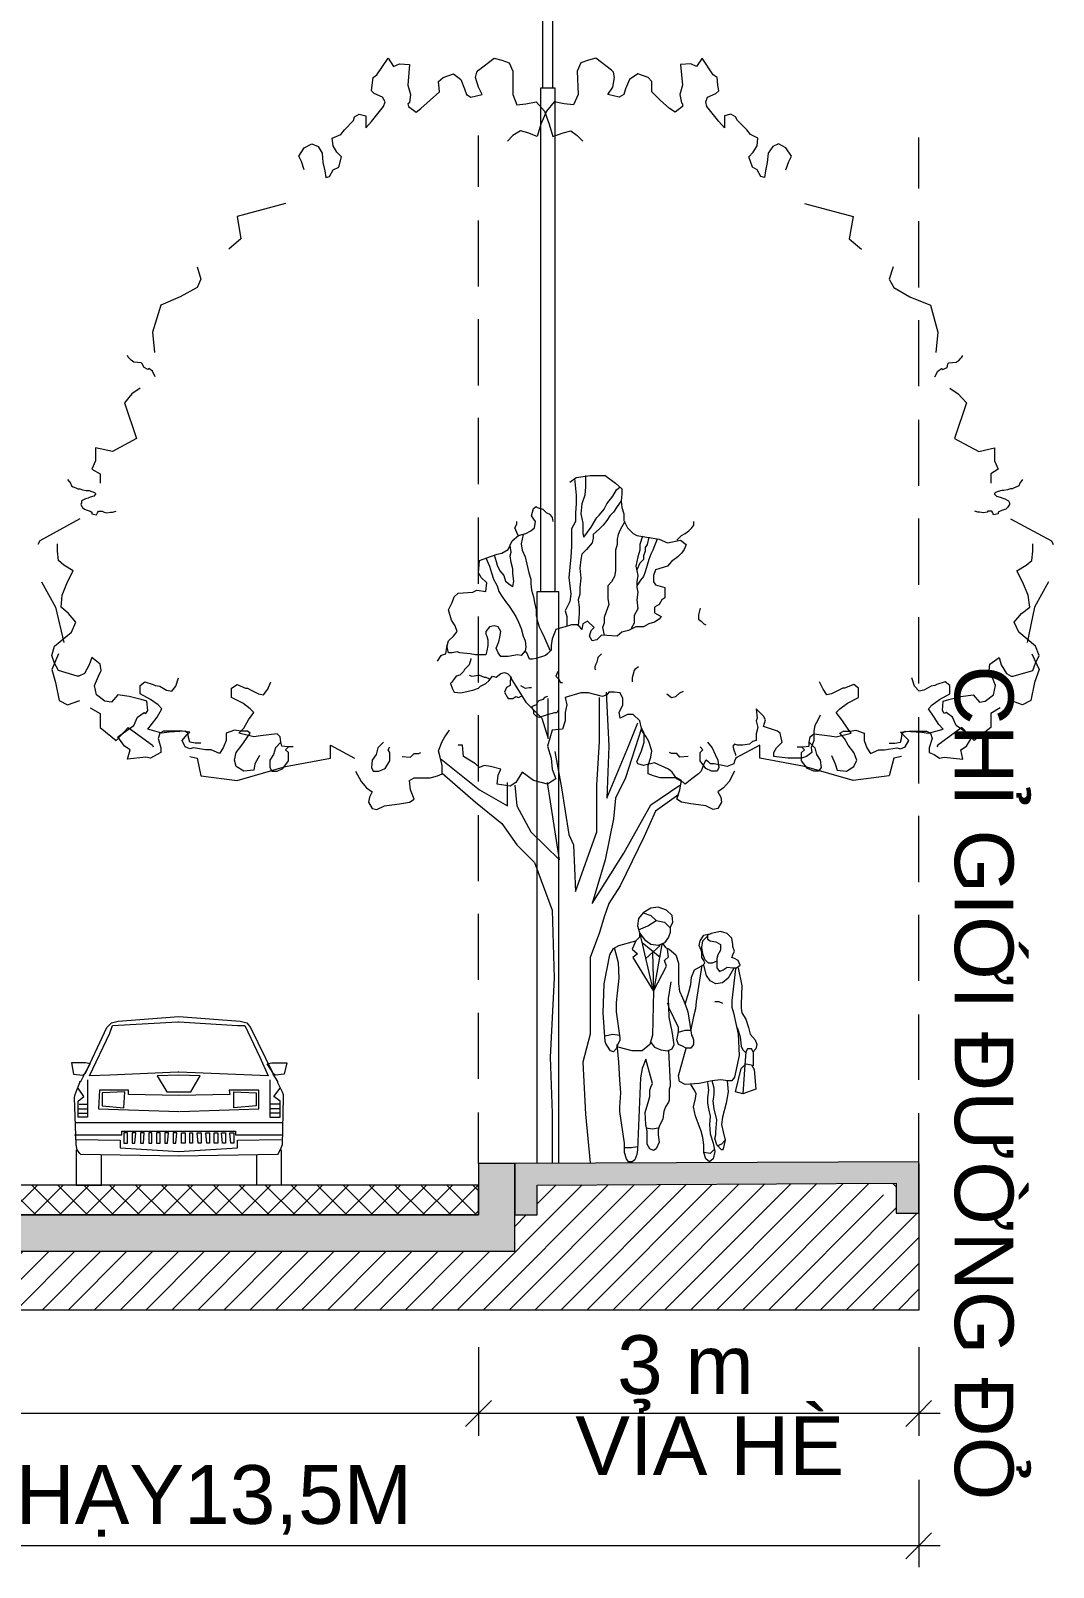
# Model space of a CAD drawing. Header units: millimetres. Extents: x 583747 to 595948, y 2304962 to 2309584.
# Drawn here: x 595596.19 to 595603.16, y 2306904.51 to 2306914.97 of the extents above; entities that cross this region are included whole.
import ezdxf

# ---------------------------------------------------------------- set-up
doc = ezdxf.new("R2010")
doc.units = ezdxf.units.MM
doc.layers.add('CPG_LU_VILLAS', color=7, linetype='Continuous', lineweight=5, true_color=0xff9d61)
doc.layers.add('PDF_Geometry', color=7, linetype='Continuous', true_color=0xeeefee)
doc.layers.add('PDF_Solid Fills', color=7, linetype='Continuous', true_color=0xffffff)
doc.layers.add('PDF_Text', color=7, linetype='Continuous')
doc.layers.add('xref.Luoi tang 1$0$KT-Kich thuoc', color=159, linetype='Continuous', lineweight=18)
doc.styles.add('PDF Arial', font='arial.ttf')

# ---------------------------------------------------------------- blocks, each defined once
blk = doc.blocks.new('1111111111111')
at = {"layer": 'PDF_Geometry', "color": 7, "lineweight": 9}
for points in [[(587221.034, 2313305.265), (587221.014, 2313305.322), (587220.995, 2313305.36), (587221.034, 2313305.417), (587221.084, 2313305.443), (587221.122, 2313305.424), (587221.154, 2313305.379), (587221.161, 2313305.316), (587221.173, 2313305.259), (587221.18, 2313305.214), (587221.205, 2313305.221), (587221.23, 2313305.265), (587221.262, 2313305.284), (587221.287, 2313305.354), (587221.256, 2313305.386), (587221.23, 2313305.43), (587221.224, 2313305.481), (587221.275, 2313305.506), (587221.3, 2313305.538), (587221.364, 2313305.602), (587221.376, 2313305.627), (587221.408, 2313305.646), (587221.453, 2313305.633), (587221.453, 2313305.583), (587221.453, 2313305.551), (587221.491, 2313305.595), (587221.573, 2313305.697), (587221.58, 2313305.729), (587221.567, 2313305.76), (587221.51, 2313305.786), (587221.491, 2313305.805), (587221.497, 2313305.843), (587221.503, 2313305.894), (587221.529, 2313305.913), (587221.605, 2313306.027), (587221.643, 2313305.97), (587221.681, 2313305.989), (587221.751, 2313305.983), (587221.738, 2313305.843), (587221.757, 2313305.779), (587221.745, 2313305.722), (587221.738, 2313305.716), (587221.738, 2313305.697), (587221.789, 2313305.659), (587221.827, 2313305.684), (587221.891, 2313305.741), (587221.948, 2313305.798), (587221.948, 2313305.868), (587221.973, 2313305.894), (587222.043, 2313305.919), (587222.1, 2313305.881), (587222.126, 2313305.817), (587222.138, 2313305.779), (587222.17, 2313305.76), (587222.246, 2313305.779), (587222.214, 2313305.83), (587222.202, 2313305.894), (587222.208, 2313305.932), (587222.221, 2313305.944), (587222.329, 2313306.027), (587222.38, 2313306.014), (587222.43, 2313305.995), (587222.456, 2313305.938), (587222.449, 2313305.779), (587222.481, 2313305.709), (587222.545, 2313305.716), (587222.614, 2313305.729), (587222.665, 2313305.665), (587222.703, 2313305.576), (587222.729, 2313305.494), (587222.792, 2313305.519), (587222.843, 2313305.532), (587222.894, 2313305.5), (587222.932, 2313305.462)], [(587224.316, 2313305.265), (587224.335, 2313305.322), (587224.354, 2313305.36), (587224.316, 2313305.417), (587224.265, 2313305.443), (587224.221, 2313305.424), (587224.195, 2313305.379), (587224.189, 2313305.316), (587224.176, 2313305.259), (587224.17, 2313305.214), (587224.145, 2313305.221), (587224.119, 2313305.265), (587224.081, 2313305.284), (587224.062, 2313305.354), (587224.094, 2313305.386), (587224.119, 2313305.43), (587224.126, 2313305.481), (587224.068, 2313305.506), (587224.043, 2313305.538), (587223.98, 2313305.602), (587223.973, 2313305.627), (587223.941, 2313305.646), (587223.897, 2313305.633), (587223.897, 2313305.583), (587223.897, 2313305.551), (587223.859, 2313305.595), (587223.776, 2313305.697), (587223.764, 2313305.729), (587223.783, 2313305.76), (587223.84, 2313305.786), (587223.859, 2313305.805), (587223.853, 2313305.843), (587223.846, 2313305.894), (587223.821, 2313305.913), (587223.745, 2313306.027), (587223.707, 2313305.97), (587223.668, 2313305.989), (587223.599, 2313305.983), (587223.611, 2313305.843), (587223.592, 2313305.779), (587223.599, 2313305.722), (587223.611, 2313305.716), (587223.605, 2313305.697), (587223.554, 2313305.659), (587223.522, 2313305.684), (587223.459, 2313305.741), (587223.395, 2313305.798), (587223.402, 2313305.868), (587223.37, 2313305.894), (587223.3, 2313305.919), (587223.249, 2313305.881), (587223.224, 2313305.817), (587223.211, 2313305.779), (587223.18, 2313305.76), (587223.103, 2313305.779), (587223.129, 2313305.83), (587223.148, 2313305.894), (587223.141, 2313305.932), (587223.129, 2313305.944), (587223.021, 2313306.027), (587222.97, 2313306.014), (587222.919, 2313305.995), (587222.894, 2313305.938), (587222.894, 2313305.779), (587222.868, 2313305.709), (587222.805, 2313305.716), (587222.735, 2313305.729), (587222.678, 2313305.665), (587222.646, 2313305.576), (587222.621, 2313305.494), (587222.551, 2313305.519), (587222.5, 2313305.532), (587222.456, 2313305.5), (587222.418, 2313305.462)], [(587220.907, 2313305.036), (587220.576, 2313304.948), (587220.602, 2313304.795), (587220.519, 2313304.725)], [(587224.443, 2313305.036), (587224.773, 2313304.948), (587224.748, 2313304.795), (587224.83, 2313304.725)], [(587220.303, 2313304.605), (587220.329, 2313304.522), (587220.297, 2313304.465), (587220.189, 2313304.402), (587220.049, 2313304.344), (587219.999, 2313304.16), (587220.011, 2313304.021)], [(587225.046, 2313304.605), (587225.021, 2313304.522), (587225.046, 2313304.465), (587225.161, 2313304.402), (587225.294, 2313304.344), (587225.351, 2313304.16), (587225.338, 2313304.021)], [(587220.018, 2313303.856), (587219.999, 2313303.894), (587219.973, 2313303.913), (587219.967, 2313303.906), (587219.935, 2313303.919), (587219.929, 2313303.944), (587219.922, 2313303.951), (587219.872, 2313303.957), (587219.853, 2313303.97), (587219.84, 2313303.983), (587219.834, 2313303.989), (587219.827, 2313304.002)], [(587225.332, 2313303.856), (587225.351, 2313303.894), (587225.376, 2313303.913), (587225.383, 2313303.906), (587225.408, 2313303.919), (587225.421, 2313303.944), (587225.427, 2313303.951), (587225.478, 2313303.957), (587225.497, 2313303.97), (587225.51, 2313303.983), (587225.516, 2313303.989), (587225.522, 2313304.002)], [(587219.916, 2313303.779), (587219.859, 2313303.741), (587219.802, 2313303.678), (587219.884, 2313303.436), (587219.719, 2313303.348), (587219.611, 2313303.373), (587219.611, 2313303.284), (587219.586, 2313303.227), (587219.637, 2313303.195), (587219.637, 2313303.132)], [(587225.434, 2313303.779), (587225.491, 2313303.741), (587225.541, 2313303.678), (587225.459, 2313303.436), (587225.624, 2313303.348), (587225.738, 2313303.373), (587225.738, 2313303.284), (587225.764, 2313303.227), (587225.707, 2313303.195), (587225.707, 2313303.132)], [(587219.421, 2313303.157), (587219.44, 2313303.132), (587219.446, 2313303.113), (587219.459, 2313303.106), (587219.478, 2313303.1), (587219.491, 2313303.094), (587219.503, 2313303.094), (587219.522, 2313303.087), (587219.548, 2313303.081), (587219.561, 2313303.081), (587219.586, 2313303.075), (587219.605, 2313303.068), (587219.611, 2313303.062), (587219.611, 2313303.056), (587219.599, 2313303.043), (587219.573, 2313303.036), (587219.554, 2313303.03), (587219.541, 2313303.024), (587219.516, 2313303.011), (587219.51, 2313302.998), (587219.51, 2313302.986), (587219.522, 2313302.967), (587219.535, 2313302.954), (587219.554, 2313302.948), (587219.573, 2313302.941), (587219.586, 2313302.935), (587219.586, 2313302.922), (587219.618, 2313302.916), (587219.624, 2313302.929), (587219.63, 2313302.941), (587219.656, 2313302.941), (587219.662, 2313302.935), (587219.687, 2313302.929), (587219.713, 2313302.935), (587219.726, 2313302.935), (587219.745, 2313302.941)], [(587222.507, 2313303.138), (587222.462, 2313303.17), (587222.367, 2313303.183), (587222.265, 2313303.183), (587222.195, 2313303.132), (587222.151, 2313303.094), (587222.151, 2313303.056), (587222.157, 2313303.011), (587222.151, 2313302.967), (587222.138, 2313302.922), (587222.138, 2313302.878), (587222.113, 2313302.827), (587222.075, 2313302.789), (587222.049, 2313302.776), (587221.897, 2313302.751), (587221.84, 2313302.725), (587221.751, 2313302.744), (587221.713, 2313302.713), (587221.726, 2313302.681), (587221.745, 2313302.656), (587221.77, 2313302.63), (587221.814, 2313302.598), (587221.84, 2313302.567), (587221.922, 2313302.541), (587221.935, 2313302.503), (587221.935, 2313302.459), (587221.922, 2313302.44), (587221.859, 2313302.421), (587221.859, 2313302.389), (587221.859, 2313302.351), (587221.878, 2313302.338), (587221.897, 2313302.306), (587221.929, 2313302.287), (587221.929, 2313302.249), (587221.884, 2313302.224), (587221.897, 2313302.205), (587221.929, 2313302.186), (587221.967, 2313302.173), (587222.005, 2313302.154), (587222.056, 2313302.154), (587222.107, 2313302.129), (587222.151, 2313302.116), (587222.183, 2313302.09), (587222.291, 2313302.097), (587222.322, 2313302.065), (587222.354, 2313302.059), (587222.373, 2313302.09), (587222.361, 2313302.129), (587222.341, 2313302.148), (587222.386, 2313302.192), (587222.418, 2313302.173), (587222.424, 2313302.135), (587222.437, 2313302.154), (587222.456, 2313302.167), (587222.494, 2313302.167), (587222.538, 2313302.154), (587222.557, 2313302.148), (587222.602, 2313302.135), (587222.608, 2313302.116), (587222.627, 2313302.071), (587222.634, 2313302.027), (587222.634, 2313301.995), (587222.659, 2313301.97), (587222.672, 2313301.957), (587222.735, 2313301.938), (587222.761, 2313301.932), (587222.78, 2313301.932), (587222.799, 2313301.976), (587222.811, 2313301.989), (587222.837, 2313301.957), (587222.862, 2313301.963), (587222.926, 2313301.951), (587222.951, 2313301.951), (587222.976, 2313301.951), (587222.995, 2313301.976), (587223.008, 2313302.008), (587222.989, 2313302.052), (587222.983, 2313302.084), (587222.976, 2313302.122), (587222.995, 2313302.154), (587223.021, 2313302.16), (587223.053, 2313302.154), (587223.078, 2313302.122), (587223.078, 2313302.103), (587223.072, 2313302.09), (587223.065, 2313302.065), (587223.065, 2313302.059), (587223.065, 2313302.027), (587223.072, 2313301.989), (587223.078, 2313301.963), (587223.116, 2313301.963), (587223.148, 2313301.963), (587223.186, 2313301.97), (587223.256, 2313301.976), (587223.275, 2313301.983), (587223.307, 2313301.976), (587223.332, 2313301.976), (587223.345, 2313302.027)], [(587222.399, 2313303.183), (587222.399, 2313303.106), (587222.405, 2313303.049), (587222.424, 2313302.992), (587222.43, 2313302.922), (587222.418, 2313302.859), (587222.418, 2313302.789), (587222.411, 2313302.763), (587222.361, 2313302.833), (587222.322, 2313302.897), (587222.303, 2313302.916), (587222.272, 2313302.954), (587222.253, 2313302.992), (587222.214, 2313303.043), (587222.189, 2313303.087), (587222.164, 2313303.106)], [(587222.475, 2313303.163), (587222.462, 2313303.049), (587222.462, 2313302.992), (587222.468, 2313302.929), (587222.468, 2313302.871), (587222.494, 2313302.821), (587222.494, 2313302.77), (587222.494, 2313302.7), (587222.5, 2313302.63), (587222.507, 2313302.56), (587222.513, 2313302.49), (587222.507, 2313302.433), (587222.5, 2313302.376), (587222.507, 2313302.325), (587222.538, 2313302.262), (587222.526, 2313302.224), (587222.526, 2313302.186), (587222.526, 2313302.16)], [(587225.929, 2313303.157), (587225.91, 2313303.132), (587225.903, 2313303.113), (587225.891, 2313303.106), (587225.872, 2313303.1), (587225.859, 2313303.094), (587225.846, 2313303.094), (587225.827, 2313303.087), (587225.802, 2313303.081), (587225.783, 2313303.081), (587225.764, 2313303.075), (587225.745, 2313303.068), (587225.738, 2313303.062), (587225.738, 2313303.056), (587225.751, 2313303.043), (587225.776, 2313303.036), (587225.789, 2313303.03), (587225.808, 2313303.024), (587225.834, 2313303.011), (587225.834, 2313302.998), (587225.84, 2313302.986), (587225.827, 2313302.967), (587225.814, 2313302.954), (587225.795, 2313302.948), (587225.776, 2313302.941), (587225.764, 2313302.935), (587225.764, 2313302.922), (587225.732, 2313302.916), (587225.726, 2313302.929), (587225.719, 2313302.941), (587225.694, 2313302.941), (587225.681, 2313302.935), (587225.662, 2313302.929), (587225.637, 2313302.935), (587225.624, 2313302.935), (587225.599, 2313302.941)], [(587222.157, 2313303.011), (587222.183, 2313302.973), (587222.208, 2313302.935), (587222.234, 2313302.909), (587222.253, 2313302.878), (587222.278, 2313302.846), (587222.303, 2313302.821), (587222.348, 2313302.783), (587222.348, 2313302.757), (587222.354, 2313302.725), (587222.392, 2313302.681), (587222.424, 2313302.649), (587222.43, 2313302.611), (587222.437, 2313302.554), (587222.43, 2313302.484), (587222.437, 2313302.421), (587222.437, 2313302.376), (587222.449, 2313302.338), (587222.443, 2313302.287), (587222.443, 2313302.243), (587222.449, 2313302.16)], [(587223.408, 2313301.919), (587223.383, 2313301.957), (587223.376, 2313301.963), (587223.351, 2313301.97), (587223.345, 2313302.014), (587223.332, 2313302.059), (587223.3, 2313302.09), (587223.275, 2313302.122), (587223.287, 2313302.16), (587223.313, 2313302.198), (587223.332, 2313302.268), (587223.307, 2313302.319), (587223.294, 2313302.357), (587223.268, 2313302.383), (587223.167, 2313302.389), (587223.141, 2313302.402), (587223.078, 2313302.395), (587223.072, 2313302.452), (587223.11, 2313302.49), (587223.129, 2313302.522), (587223.122, 2313302.605), (587223.072, 2313302.624), (587223.002, 2313302.649), (587222.97, 2313302.656), (587222.926, 2313302.681), (587222.9, 2313302.738), (587222.856, 2313302.776), (587222.805, 2313302.789), (587222.773, 2313302.808), (587222.748, 2313302.827), (587222.741, 2313302.871), (587222.767, 2313302.909), (587222.754, 2313302.96), (587222.735, 2313302.973), (587222.729, 2313302.967), (587222.691, 2313302.954), (587222.665, 2313302.929), (587222.646, 2313302.922), (587222.64, 2313302.916), (587222.627, 2313302.897), (587222.621, 2313302.871)], [(587219.503, 2313302.89), (587219.224, 2313302.738), (587219.211, 2313302.713)], [(587221.776, 2313302.744), (587221.745, 2313302.776), (587221.719, 2313302.789), (587221.694, 2313302.808), (587221.675, 2313302.827), (587221.662, 2313302.846), (587221.662, 2313302.859), (587221.662, 2313302.871)], [(587222.132, 2313302.871), (587222.164, 2313302.814), (587222.176, 2313302.783), (587222.183, 2313302.751), (587222.183, 2313302.713), (587222.195, 2313302.675), (587222.195, 2313302.636), (587222.195, 2313302.605), (587222.195, 2313302.567), (587222.195, 2313302.535), (587222.202, 2313302.497), (587222.221, 2313302.459), (587222.246, 2313302.433), (587222.246, 2313302.395), (587222.246, 2313302.344), (587222.24, 2313302.306), (587222.259, 2313302.256), (587222.272, 2313302.217), (587222.272, 2313302.179), (587222.284, 2313302.148), (587222.272, 2313302.097)], [(587222.856, 2313302.77), (587222.868, 2313302.795), (587222.881, 2313302.827), (587222.868, 2313302.852), (587222.868, 2313302.871)], [(587225.846, 2313302.89), (587226.119, 2313302.738), (587226.132, 2313302.713)], [(587220.722, 2313301.278), (587220.697, 2313301.221), (587220.684, 2313301.176), (587220.621, 2313301.17), (587220.57, 2313301.202), (587220.551, 2313301.246), (587220.57, 2313301.297), (587220.608, 2313301.348), (587220.634, 2313301.392), (587220.665, 2313301.43), (587220.64, 2313301.443), (587220.595, 2313301.443), (587220.557, 2313301.449), (587220.5, 2313301.43), (587220.5, 2313301.379), (587220.481, 2313301.329), (587220.456, 2313301.29), (587220.399, 2313301.316), (587220.361, 2313301.316), (587220.278, 2313301.329), (587220.253, 2313301.322), (587220.221, 2313301.335), (587220.195, 2313301.379), (587220.234, 2313301.417), (587220.253, 2313301.436), (587220.195, 2313301.443), (587220.075, 2313301.443), (587220.049, 2313301.43), (587220.037, 2313301.392), (587220.056, 2313301.329), (587220.056, 2313301.297), (587220.024, 2313301.284), (587219.986, 2313301.259), (587219.954, 2313301.265), (587219.827, 2313301.252), (587219.84, 2313301.316), (587219.802, 2313301.341), (587219.764, 2313301.405), (587219.872, 2313301.481), (587219.897, 2313301.538), (587219.941, 2313301.57), (587219.954, 2313301.563), (587219.967, 2313301.583), (587219.961, 2313301.646), (587219.922, 2313301.659), (587219.84, 2313301.678), (587219.757, 2313301.69), (587219.713, 2313301.64), (587219.675, 2313301.646), (587219.618, 2313301.69), (587219.605, 2313301.754), (587219.63, 2313301.817), (587219.649, 2313301.856), (587219.643, 2313301.9), (587219.58, 2313301.944), (587219.567, 2313301.894), (587219.529, 2313301.836), (587219.497, 2313301.817), (587219.484, 2313301.817), (587219.351, 2313301.856), (587219.332, 2313301.906), (587219.307, 2313301.957), (587219.332, 2313302.021), (587219.446, 2313302.116), (587219.478, 2313302.186), (587219.427, 2313302.243), (587219.37, 2313302.287), (587219.383, 2313302.37), (587219.421, 2313302.459), (587219.459, 2313302.535), (587219.395, 2313302.573), (587219.357, 2313302.605), (587219.351, 2313302.668), (587219.351, 2313302.719)], [(587221.91, 2313302.751), (587221.929, 2313302.706), (587221.941, 2313302.675), (587221.954, 2313302.649), (587221.967, 2313302.611), (587221.98, 2313302.573), (587221.992, 2313302.529), (587222.005, 2313302.497), (587222.024, 2313302.471), (587222.049, 2313302.433)], [(587221.967, 2313302.763), (587221.98, 2313302.713), (587221.992, 2313302.694), (587221.992, 2313302.668), (587222.005, 2313302.636), (587222.005, 2313302.611), (587222.03, 2313302.586), (587222.049, 2313302.541)], [(587222.011, 2313302.77), (587222.03, 2313302.713), (587222.03, 2313302.675), (587222.043, 2313302.63), (587222.056, 2313302.567), (587222.043, 2313302.503), (587222.049, 2313302.459), (587222.049, 2313302.421), (587222.043, 2313302.389), (587222.049, 2313302.338), (587222.043, 2313302.275), (587222.068, 2313302.23), (587222.068, 2313302.179), (587222.087, 2313302.141)], [(587222.824, 2313302.783), (587222.837, 2313302.719), (587222.83, 2313302.675), (587222.811, 2313302.63), (587222.799, 2313302.579), (587222.786, 2313302.522), (587222.773, 2313302.478), (587222.773, 2313302.446), (587222.767, 2313302.402), (587222.754, 2313302.357), (587222.748, 2313302.319), (587222.735, 2313302.268), (587222.735, 2313302.23), (587222.729, 2313302.198), (587222.716, 2313302.154), (587222.697, 2313302.116), (587222.678, 2313302.078), (587222.64, 2313301.989)], [(587223.021, 2313302.643), (587223.008, 2313302.598), (587223.002, 2313302.573), (587222.983, 2313302.535), (587222.957, 2313302.503), (587222.945, 2313302.465), (587222.913, 2313302.44), (587222.894, 2313302.427), (587222.887, 2313302.465), (587222.894, 2313302.516), (587222.894, 2313302.548), (587222.907, 2313302.592), (587222.913, 2313302.636), (587222.907, 2313302.662), (587222.913, 2313302.706)], [(587224.621, 2313301.278), (587224.653, 2313301.221), (587224.659, 2313301.176), (587224.729, 2313301.17), (587224.78, 2313301.202), (587224.792, 2313301.246), (587224.78, 2313301.297), (587224.741, 2313301.348), (587224.71, 2313301.392), (587224.684, 2313301.43), (587224.703, 2313301.443), (587224.748, 2313301.443), (587224.792, 2313301.449), (587224.849, 2313301.43), (587224.849, 2313301.379), (587224.868, 2313301.329), (587224.894, 2313301.29), (587224.951, 2313301.316), (587224.989, 2313301.316), (587225.072, 2313301.329), (587225.097, 2313301.322), (587225.129, 2313301.335), (587225.148, 2313301.379), (587225.116, 2313301.417), (587225.097, 2313301.436), (587225.148, 2313301.443), (587225.275, 2313301.443), (587225.3, 2313301.43), (587225.313, 2313301.392), (587225.294, 2313301.329), (587225.294, 2313301.297), (587225.319, 2313301.284), (587225.364, 2313301.259), (587225.395, 2313301.265), (587225.522, 2313301.252), (587225.503, 2313301.316), (587225.541, 2313301.341), (587225.586, 2313301.405), (587225.478, 2313301.481), (587225.453, 2313301.538), (587225.408, 2313301.57), (587225.395, 2313301.563), (587225.383, 2313301.583), (587225.389, 2313301.646), (587225.427, 2313301.659), (587225.51, 2313301.678), (587225.586, 2313301.69), (587225.63, 2313301.64), (587225.675, 2313301.646), (587225.732, 2313301.69), (587225.745, 2313301.754), (587225.719, 2313301.817), (587225.7, 2313301.856), (587225.707, 2313301.9), (587225.764, 2313301.944), (587225.783, 2313301.894), (587225.814, 2313301.836), (587225.853, 2313301.817), (587225.865, 2313301.817), (587225.992, 2313301.856), (587226.018, 2313301.906), (587226.037, 2313301.957), (587226.018, 2313302.021), (587225.903, 2313302.116), (587225.872, 2313302.186), (587225.922, 2313302.243), (587225.973, 2313302.287), (587225.967, 2313302.37), (587225.929, 2313302.459), (587225.891, 2313302.535), (587225.954, 2313302.573), (587225.992, 2313302.605), (587225.999, 2313302.668), (587225.999, 2313302.719)], [(587223.078, 2313302.624), (587223.053, 2313302.567), (587223.04, 2313302.522), (587223.027, 2313302.478), (587223.002, 2313302.433), (587222.989, 2313302.395), (587222.97, 2313302.363), (587222.945, 2313302.325), (587222.919, 2313302.294), (587222.894, 2313302.256), (587222.875, 2313302.224), (587222.856, 2313302.186), (587222.837, 2313302.141), (587222.824, 2313302.09), (587222.811, 2313302.059), (587222.805, 2313302.014), (587222.811, 2313301.989)], [(587219.243, 2313302.459), (587219.338, 2313302.287), (587219.389, 2313302.046)], [(587226.107, 2313302.459), (587226.011, 2313302.287), (587225.954, 2313302.046)], [(587221.618, 2313302.281), (587221.63, 2313302.236), (587221.63, 2313302.205), (587221.611, 2313302.192), (587221.592, 2313302.173), (587221.58, 2313302.167)], [(587219.357, 2313301.97), (587219.307, 2313301.862), (587219.338, 2313301.773), (587219.364, 2313301.652), (587219.421, 2313301.621), (587219.503, 2313301.652)], [(587222.037, 2313301.881), (587222.062, 2313301.862), (587222.068, 2313301.856), (587222.075, 2313301.83), (587222.081, 2313301.805), (587222.081, 2313301.779)], [(587222.291, 2313301.97), (587222.316, 2313301.944), (587222.322, 2313301.913), (587222.329, 2313301.9), (587222.335, 2313301.881), (587222.335, 2313301.868), (587222.329, 2313301.862)], [(587223.18, 2313301.938), (587223.18, 2313301.932), (587223.192, 2313301.894), (587223.224, 2313301.862), (587223.23, 2313301.849), (587223.256, 2313301.824), (587223.281, 2313301.817), (587223.3, 2313301.792), (587223.313, 2313301.773), (587223.319, 2313301.767), (587223.307, 2313301.735), (587223.294, 2313301.709), (587223.249, 2313301.703), (587223.199, 2313301.716), (587223.167, 2313301.722), (587223.129, 2313301.735), (587223.116, 2313301.748), (587223.078, 2313301.767), (587223.059, 2313301.786), (587223.034, 2313301.817), (587223.008, 2313301.811), (587222.976, 2313301.836), (587222.951, 2313301.843), (587222.932, 2313301.836), (587222.913, 2313301.817), (587222.907, 2313301.811), (587222.913, 2313301.786), (587222.913, 2313301.779), (587222.913, 2313301.754), (587222.938, 2313301.741), (587222.951, 2313301.709), (587222.932, 2313301.671), (587222.926, 2313301.665), (587222.919, 2313301.665), (587222.894, 2313301.665), (587222.875, 2313301.678), (587222.856, 2313301.671), (587222.843, 2313301.678), (587222.83, 2313301.684)], [(587225.992, 2313301.97), (587226.037, 2313301.862), (587226.011, 2313301.773), (587225.986, 2313301.652), (587225.929, 2313301.621), (587225.846, 2313301.652)], [(587220.329, 2313301.36), (587220.291, 2313301.36), (587220.253, 2313301.367), (587220.246, 2313301.392), (587220.24, 2313301.43), (587220.221, 2313301.443), (587220.107, 2313301.436), (587220.062, 2313301.43), (587219.961, 2313301.456), (587219.992, 2313301.487), (587220.024, 2313301.538), (587220.062, 2313301.595), (587220.037, 2313301.621), (587219.986, 2313301.659), (587219.916, 2313301.697), (587219.916, 2313301.754), (587219.948, 2313301.779), (587220.005, 2313301.76), (587220.018, 2313301.754), (587220.043, 2313301.748), (587220.094, 2313301.722), (587220.126, 2313301.716), (587220.157, 2313301.748), (587220.176, 2313301.805)], [(587220.875, 2313301.367), (587220.868, 2313301.405), (587220.843, 2313301.424), (587220.735, 2313301.411), (587220.691, 2313301.405), (587220.589, 2313301.43), (587220.614, 2313301.462), (587220.653, 2313301.519), (587220.691, 2313301.57), (587220.665, 2313301.595), (587220.614, 2313301.633), (587220.538, 2313301.671), (587220.538, 2313301.735), (587220.57, 2313301.76), (587220.634, 2313301.735), (587220.646, 2313301.735), (587220.672, 2313301.722), (587220.722, 2313301.697), (587220.754, 2313301.69), (587220.78, 2313301.729), (587220.805, 2313301.779)], [(587222.589, 2313301.849), (587222.602, 2313301.817), (587222.583, 2313301.798), (587222.57, 2313301.773), (587222.557, 2313301.773)], [(587222.913, 2313301.811), (587222.805, 2313301.64), (587222.697, 2313301.532), (587222.653, 2313301.392), (587222.653, 2313301.602), (587222.653, 2313301.665)], [(587222.976, 2313301.836), (587222.976, 2313301.836)], [(587223.192, 2313301.824), (587223.173, 2313301.817), (587223.129, 2313301.824), (587223.122, 2313301.824), (587223.091, 2313301.811), (587223.078, 2313301.811), (587223.053, 2313301.798)], [(587224.392, 2313301.335), (587224.43, 2313301.335), (587224.468, 2313301.341), (587224.475, 2313301.367), (587224.481, 2313301.405), (587224.5, 2313301.424), (587224.614, 2313301.411), (587224.659, 2313301.405), (587224.761, 2313301.43), (587224.729, 2313301.462), (587224.697, 2313301.519), (587224.659, 2313301.57), (587224.684, 2313301.595), (587224.735, 2313301.633), (587224.811, 2313301.671), (587224.811, 2313301.735), (587224.773, 2313301.76), (587224.716, 2313301.735), (587224.703, 2313301.735), (587224.678, 2313301.722), (587224.627, 2313301.697), (587224.595, 2313301.69), (587224.564, 2313301.729), (587224.545, 2313301.779)], [(587225.021, 2313301.36), (587225.059, 2313301.36), (587225.097, 2313301.367), (587225.103, 2313301.392), (587225.11, 2313301.43), (587225.129, 2313301.443), (587225.237, 2313301.436), (587225.287, 2313301.43), (587225.383, 2313301.456), (587225.357, 2313301.487), (587225.319, 2313301.538), (587225.287, 2313301.595), (587225.313, 2313301.621), (587225.364, 2313301.659), (587225.434, 2313301.697), (587225.434, 2313301.754), (587225.402, 2313301.779), (587225.345, 2313301.76), (587225.332, 2313301.754), (587225.3, 2313301.748), (587225.256, 2313301.722), (587225.218, 2313301.716), (587225.192, 2313301.748), (587225.173, 2313301.805)], [(587221.37, 2313301.265), (587221.383, 2313301.24), (587221.389, 2313301.221), (587221.434, 2313301.202), (587221.465, 2313301.208), (587221.522, 2313301.221), (587221.548, 2313301.221), (587221.561, 2313301.233), (587221.58, 2313301.246), (587221.592, 2313301.221), (587221.611, 2313301.17), (587221.63, 2313301.151), (587221.675, 2313301.119), (587221.719, 2313301.081), (587221.732, 2313301.094), (587221.776, 2313301.119), (587221.808, 2313301.163), (587221.834, 2313301.183), (587221.929, 2313301.227), (587222.005, 2313301.208), (587222.043, 2313301.221), (587222.049, 2313301.233), (587222.018, 2313301.309), (587221.999, 2313301.367), (587221.999, 2313301.43), (587222.018, 2313301.462), (587222.03, 2313301.513), (587222.075, 2313301.557), (587222.113, 2313301.557), (587222.164, 2313301.532), (587222.17, 2313301.57), (587222.145, 2313301.621), (587222.145, 2313301.665), (587222.164, 2313301.703), (587222.202, 2313301.709), (587222.24, 2313301.709), (587222.253, 2313301.69), (587222.284, 2313301.678), (587222.38, 2313301.703), (587222.43, 2313301.703), (587222.538, 2313301.671), (587222.526, 2313301.621), (587222.538, 2313301.57), (587222.538, 2313301.513), (587222.557, 2313301.456), (587222.627, 2313301.449), (587222.659, 2313301.341), (587222.634, 2313301.259), (587222.627, 2313301.183), (587222.602, 2313301.119), (587222.659, 2313301.081), (587222.754, 2313301.106), (587222.83, 2313301.163), (587222.875, 2313301.094), (587222.913, 2313301.068), (587223.002, 2313301.081), (587222.995, 2313301.144), (587222.976, 2313301.183), (587223.046, 2313301.202), (587223.091, 2313301.208), (587223.122, 2313301.195), (587223.148, 2313301.221), (587223.23, 2313301.271), (587223.237, 2313301.348), (587223.268, 2313301.348)], [(587221.846, 2313301.697), (587221.814, 2313301.671), (587221.783, 2313301.678), (587221.757, 2313301.703), (587221.732, 2313301.716)], [(587222.259, 2313301.709), (587222.24, 2313301.341), (587222.253, 2313300.986), (587222.107, 2313301.341), (587222.043, 2313301.5)], [(587222.608, 2313301.303), (587222.564, 2313301.056), (587222.513, 2313300.738), (587222.481, 2313300.668), (587222.468, 2313300.351), (587222.322, 2313300.757), (587222.322, 2313301.075), (587222.303, 2313301.373), (587222.303, 2313301.671)], [(587222.659, 2313301.678), (587222.678, 2313301.671), (587222.691, 2313301.659), (587222.71, 2313301.652), (587222.722, 2313301.646), (587222.735, 2313301.621), (587222.767, 2313301.608), (587222.754, 2313301.583), (587222.754, 2313301.563), (587222.735, 2313301.544), (587222.716, 2313301.538), (587222.672, 2313301.551), (587222.659, 2313301.557), (587222.634, 2313301.563), (587222.608, 2313301.57), (587222.595, 2313301.57), (587222.589, 2313301.576), (587222.583, 2313301.583)], [(587222.843, 2313301.754), (587222.811, 2313301.735), (587222.78, 2313301.741), (587222.767, 2313301.741)], [(587219.573, 2313301.602), (587219.637, 2313301.563), (587219.637, 2313301.468), (587219.751, 2313301.379), (587219.834, 2313301.468), (587219.999, 2313301.348), (587220.005, 2313301.335)], [(587220.799, 2313301.551), (587220.818, 2313301.513), (587220.837, 2313301.481), (587220.843, 2313301.443), (587220.843, 2313301.424), (587220.843, 2313301.379), (587220.862, 2313301.329), (587220.856, 2313301.297), (587220.894, 2313301.271), (587220.926, 2313301.259), (587220.97, 2313301.259), (587221.021, 2313301.259), (587221.116, 2313301.271), (587221.116, 2313301.297), (587221.097, 2313301.329), (587221.059, 2313301.367), (587221.065, 2313301.398), (587221.072, 2313301.43), (587221.091, 2313301.443), (587221.186, 2313301.475), (587221.173, 2313301.519), (587221.186, 2313301.544), (587221.237, 2313301.595), (587221.23, 2313301.532), (587221.237, 2313301.513), (587221.224, 2313301.468), (587221.237, 2313301.424), (587221.237, 2313301.379), (587221.262, 2313301.373), (587221.281, 2313301.354), (587221.326, 2313301.348), (587221.364, 2313301.348), (587221.383, 2313301.354), (587221.395, 2313301.341), (587221.389, 2313301.316), (587221.376, 2313301.284), (587221.376, 2313301.278)], [(587225.776, 2313301.602), (587225.707, 2313301.563), (587225.707, 2313301.468), (587225.599, 2313301.379), (587225.516, 2313301.468), (587225.351, 2313301.348), (587225.345, 2313301.335)], [(587221.383, 2313301.17), (587221.421, 2313301.1), (587221.459, 2313301.056), (587221.497, 2313301.03), (587221.478, 2313300.992), (587221.472, 2313300.96), (587221.497, 2313300.916), (587221.529, 2313300.909), (587221.58, 2313300.935), (587221.63, 2313300.941), (587221.681, 2313300.948), (587221.745, 2313300.96), (587221.776, 2313300.979), (587221.757, 2313301.043), (587221.745, 2313301.106), (587221.776, 2313301.125), (587221.84, 2313301.125), (587221.891, 2313301.125), (587221.935, 2313301.138), (587221.973, 2313301.151), (587221.973, 2313301.208), (587221.954, 2313301.265), (587221.948, 2313301.309), (587221.967, 2313301.373), (587221.986, 2313301.405), (587222.018, 2313301.449)], [(587222.018, 2313301.462), (587222.126, 2313301.125), (587222.195, 2313300.986), (587222.208, 2313300.846), (587222.265, 2313300.567), (587222.322, 2313300.376), (587222.354, 2313300.268), (587222.138, 2313300.611), (587221.954, 2313300.941), (587221.757, 2313301.075)], [(587223.967, 2313301.17), (587223.929, 2313301.1), (587223.891, 2313301.056), (587223.853, 2313301.03), (587223.872, 2313300.992), (587223.878, 2313300.96), (587223.853, 2313300.916), (587223.821, 2313300.909), (587223.77, 2313300.935), (587223.719, 2313300.941), (587223.668, 2313300.948), (587223.599, 2313300.96), (587223.567, 2313300.979), (587223.592, 2313301.043), (587223.599, 2313301.106), (587223.567, 2313301.125), (587223.51, 2313301.125), (587223.459, 2313301.125), (587223.408, 2313301.138), (587223.376, 2313301.151), (587223.376, 2313301.208), (587223.389, 2313301.265), (587223.402, 2313301.309), (587223.376, 2313301.373), (587223.357, 2313301.405), (587223.326, 2313301.449)], [(587220.246, 2313301.271), (587220.297, 2313301.259), (587220.329, 2313301.138), (587220.576, 2313301.106), (587220.907, 2313301.202), (587221.211, 2313301.259), (587221.211, 2313301.348), (587221.376, 2313301.259)], [(587220.957, 2313301.335), (587220.919, 2313301.335), (587220.875, 2313301.341), (587220.875, 2313301.367), (587220.837, 2313301.329), (587220.824, 2313301.284), (587220.799, 2313301.246), (587220.792, 2313301.195), (587220.811, 2313301.17), (587220.843, 2313301.17), (587220.887, 2313301.189), (587220.926, 2313301.24), (587220.926, 2313301.297), (587220.907, 2313301.316), (587220.926, 2313301.335)], [(587221.567, 2313301.367), (587221.535, 2313301.329), (587221.516, 2313301.284), (587221.497, 2313301.246), (587221.491, 2313301.195), (587221.503, 2313301.17), (587221.541, 2313301.17), (587221.58, 2313301.189), (587221.618, 2313301.24), (587221.618, 2313301.297), (587221.599, 2313301.316), (587221.618, 2313301.335)], [(587223.776, 2313301.367), (587223.814, 2313301.329), (587223.827, 2313301.284), (587223.853, 2313301.246), (587223.859, 2313301.195), (587223.846, 2313301.17), (587223.808, 2313301.17), (587223.764, 2313301.189), (587223.732, 2313301.24), (587223.732, 2313301.297), (587223.745, 2313301.316), (587223.732, 2313301.335)], [(587225.097, 2313301.271), (587225.046, 2313301.259), (587225.021, 2313301.138), (587224.773, 2313301.106), (587224.443, 2313301.202), (587224.138, 2313301.259), (587224.138, 2313301.348), (587223.973, 2313301.259)], [(587224.475, 2313301.367), (587224.513, 2313301.329), (587224.526, 2313301.284), (587224.551, 2313301.246), (587224.551, 2313301.195), (587224.538, 2313301.17), (587224.5, 2313301.17), (587224.462, 2313301.189), (587224.424, 2313301.24), (587224.424, 2313301.297), (587224.443, 2313301.316), (587224.424, 2313301.335)], [(587221.7, 2313301.271), (587221.757, 2313301.265), (587221.776, 2313301.29), (587221.808, 2313301.29), (587221.814, 2313301.29), (587221.827, 2313301.297)], [(587223.383, 2313301.252), (587223.122, 2313301.043), (587222.932, 2313300.935), (587222.932, 2313301.094)], [(587223.649, 2313301.271), (587223.592, 2313301.265), (587223.567, 2313301.29), (587223.541, 2313301.29), (587223.535, 2313301.29), (587223.522, 2313301.297)], [(587223.376, 2313301.157), (587223.148, 2313300.96), (587222.97, 2313300.814), (587222.868, 2313300.668), (587222.748, 2313300.548), (587222.627, 2313300.224), (587222.614, 2313299.76), (587222.64, 2313299.221), (587222.627, 2313298.84), (587222.627, 2313298.497)], [(587222.881, 2313301.075), (587222.868, 2313300.935), (587222.773, 2313300.757), (587222.576, 2313300.567), (587222.659, 2313301.094)], [(587221.764, 2313301.011), (587221.922, 2313300.897), (587221.999, 2313300.725), (587222.164, 2313300.389), (587222.24, 2313300.268), (587222.272, 2313300.179), (587222.303, 2313300.071), (587222.367, 2313299.9), (587222.367, 2313299.735), (587222.367, 2313299.379), (587222.418, 2313299.189), (587222.399, 2313298.833), (587222.367, 2313298.503)]]:
    blk.add_lwpolyline(points, dxfattribs=at)
blk = doc.blocks.new('fffffff')
at = {"layer": 'PDF_Geometry', "color": 7, "lineweight": 9}
for points in [[(587232.03, 2313300.103), (587232.049, 2313300.141), (587232.043, 2313300.186), (587232.005, 2313300.224), (587231.948, 2313300.243), (587231.897, 2313300.236), (587231.846, 2313300.205), (587231.814, 2313300.167), (587231.808, 2313300.116), (587231.821, 2313300.071), (587231.821, 2313300.04), (587231.795, 2313300.014)], [(587231.846, 2313300.205), (587231.897, 2313300.186), (587231.935, 2313300.154)], [(587231.846, 2313300.205), (587231.846, 2313300.205)], [(587231.814, 2313300.09), (587231.878, 2313300.116), (587231.935, 2313300.154), (587231.992, 2313300.141), (587232.03, 2313300.103), (587232.03, 2313300.071), (587232.018, 2313300.04), (587231.992, 2313300.002), (587231.948, 2313299.983), (587231.897, 2313299.989), (587231.865, 2313300.014), (587231.821, 2313300.071)], [(587231.649, 2313299.97), (587231.675, 2313299.868), (587231.681, 2313299.76), (587231.668, 2313299.659), (587231.662, 2313299.595), (587231.662, 2313299.532), (587231.687, 2313299.354), (587231.687, 2313299.335), (587231.675, 2313299.316), (587231.668, 2313299.297), (587231.662, 2313299.278), (587231.643, 2313299.259), (587231.624, 2313299.265), (587231.599, 2313299.303), (587231.592, 2313299.316), (587231.586, 2313299.329), (587231.573, 2313299.525), (587231.58, 2313299.722), (587231.618, 2313299.919), (587231.643, 2313299.963), (587231.681, 2313299.983), (587231.795, 2313300.014), (587231.77, 2313299.957), (587231.808, 2313299.925), (587231.776, 2313299.9), (587231.916, 2313299.671), (587231.91, 2313299.373), (587231.891, 2313299.309), (587231.84, 2313299.265), (587231.77, 2313299.265), (587231.675, 2313299.29)], [(587231.973, 2313299.989), (587231.916, 2313299.671), (587231.827, 2313300.052)], [(587231.961, 2313299.9), (587231.84, 2313300.002)], [(587231.961, 2313299.983), (587231.865, 2313299.894)], [(587231.98, 2313299.995), (587231.999, 2313299.97), (587232.024, 2313299.957), (587232.068, 2313299.919), (587232.087, 2313299.862), (587232.087, 2313299.722), (587232.094, 2313299.671), (587232.113, 2313299.627), (587232.132, 2313299.583), (587232.151, 2313299.532), (587232.176, 2313299.373), (587232.183, 2313299.36), (587232.189, 2313299.341), (587232.189, 2313299.309), (587232.17, 2313299.284), (587232.138, 2313299.284)], [(587232.132, 2313299.583), (587232.157, 2313299.665), (587232.17, 2313299.716), (587232.176, 2313299.767), (587232.195, 2313299.817), (587232.24, 2313299.843), (587232.253, 2313299.849), (587232.265, 2313299.862), (587232.259, 2313299.881), (587232.246, 2313299.9), (587232.246, 2313299.925), (587232.246, 2313299.938), (587232.24, 2313299.951), (587232.227, 2313299.983), (587232.234, 2313300.014), (587232.259, 2313300.052), (587232.31, 2313300.065), (587232.284, 2313300.052), (587232.284, 2313300.027), (587232.303, 2313300.014), (587232.341, 2313300.008), (587232.373, 2313299.989), (587232.373, 2313299.951), (587232.354, 2313299.919), (587232.348, 2313299.894), (587232.348, 2313299.875), (587232.316, 2313299.862), (587232.291, 2313299.862), (587232.265, 2313299.887), (587232.253, 2313299.925), (587232.246, 2313299.97), (587232.253, 2313300.014), (587232.284, 2313300.046)], [(587232.348, 2313299.875), (587232.348, 2313299.83), (587232.367, 2313299.805), (587232.392, 2313299.817), (587232.418, 2313299.836), (587232.456, 2313299.83), (587232.481, 2313299.83), (587232.507, 2313299.849), (587232.494, 2313299.881), (587232.468, 2313299.894), (587232.449, 2313299.9), (587232.456, 2313299.919), (587232.468, 2313299.944), (587232.462, 2313299.963), (587232.456, 2313299.976), (587232.456, 2313299.989), (587232.449, 2313300.033), (587232.418, 2313300.065), (587232.373, 2313300.078), (587232.31, 2313300.065)], [(587231.91, 2313299.938), (587231.916, 2313299.671), (587232.005, 2313299.843), (587231.992, 2313299.881), (587232.018, 2313299.906), (587232.011, 2313299.957)], [(587232.475, 2313299.824), (587232.449, 2313299.608), (587232.449, 2313299.563), (587232.462, 2313299.525), (587232.494, 2313299.379), (587232.5, 2313299.233), (587232.468, 2313299.087), (587232.449, 2313299.062), (587232.424, 2313299.062), (587232.373, 2313299.068), (587232.316, 2313299.062), (587232.227, 2313299.043), (587232.132, 2313299.036), (587232.094, 2313299.056), (587232.087, 2313299.094), (587232.138, 2313299.284), (587232.113, 2313299.297), (587232.087, 2313299.309), (587232.075, 2313299.341), (587232.081, 2313299.373), (587232.087, 2313299.398), (587232.087, 2313299.424), (587232.024, 2313299.557), (587232.018, 2313299.576), (587232.011, 2313299.589)], [(587232.246, 2313299.849), (587232.208, 2313299.602), (587232.202, 2313299.551), (587232.189, 2313299.5), (587232.17, 2313299.411)], [(587232.462, 2313299.824), (587232.424, 2313299.76), (587232.386, 2313299.729), (587232.341, 2313299.722), (587232.303, 2313299.741), (587232.278, 2313299.779), (587232.259, 2313299.849)], [(587232.494, 2313299.83), (587232.519, 2313299.709), (587232.513, 2313299.583), (587232.513, 2313299.557), (587232.519, 2313299.525), (587232.545, 2313299.481), (587232.564, 2313299.424), (587232.576, 2313299.379), (587232.608, 2313299.341), (587232.621, 2313299.309), (587232.614, 2313299.278), (587232.595, 2313299.259), (587232.595, 2313299.163)], [(587231.897, 2313299.322), (587231.922, 2313299.29), (587231.967, 2313299.271), (587232.011, 2313299.265), (587232.043, 2313299.278), (587232.056, 2313299.309), (587232.043, 2313299.398), (587232.024, 2313299.494), (587232.024, 2313299.5), (587232.018, 2313299.621), (587232.037, 2313299.735)], [(587232.335, 2313299.602), (587232.361, 2313299.602), (587232.386, 2313299.589)], [(587232.024, 2313299.5), (587232.024, 2313299.5)], [(587231.586, 2313299.367), (587231.637, 2313299.379), (587231.687, 2313299.373)], [(587232.087, 2313299.392), (587232.132, 2313299.405), (587232.17, 2313299.405)], [(587232.487, 2313299.424), (587232.507, 2313299.36), (587232.513, 2313299.297), (587232.526, 2313299.271), (587232.545, 2313299.252)], [(587232.018, 2313299.265), (587232.03, 2313299.043), (587232.03, 2313299.024), (587232.024, 2313299.005), (587232.024, 2313298.979), (587232.024, 2313298.954), (587232.024, 2313298.929), (587232.018, 2313298.916), (587231.999, 2313298.884), (587231.986, 2313298.852), (587231.98, 2313298.802), (587231.954, 2313298.751), (587231.948, 2313298.725), (587231.948, 2313298.694), (587231.954, 2313298.643), (587231.935, 2313298.598), (587231.916, 2313298.586), (587231.891, 2313298.598), (587231.872, 2313298.63), (587231.872, 2313298.668), (587231.872, 2313298.719), (587231.865, 2313298.763), (587231.859, 2313298.846), (587231.884, 2313298.929), (587231.891, 2313298.954), (587231.891, 2313298.973), (587231.891, 2313298.998), (587231.897, 2313299.017), (587231.91, 2313299.043), (587231.903, 2313299.068), (587231.865, 2313299.208), (587231.84, 2313299.144), (587231.827, 2313299.081), (587231.808, 2313298.592), (587231.802, 2313298.56), (587231.789, 2313298.522), (587231.77, 2313298.509), (587231.745, 2313298.509), (587231.732, 2313298.529), (587231.719, 2313298.573), (587231.719, 2313298.611), (587231.719, 2313298.624), (587231.719, 2313298.636), (587231.687, 2313298.852), (587231.687, 2313298.865), (587231.687, 2313298.884), (587231.694, 2313298.979), (587231.687, 2313299.068), (587231.681, 2313299.189), (587231.668, 2313299.309)], [(587232.595, 2313299.259), (587232.583, 2313299.278), (587232.557, 2313299.278), (587232.545, 2313299.259), (587232.538, 2313299.17), (587232.526, 2313298.973), (587232.475, 2313298.986), (587232.513, 2313299.144), (587232.545, 2313299.176), (587232.583, 2313299.17), (587232.602, 2313299.138), (587232.614, 2313299.005), (587232.526, 2313298.973)], [(587232.284, 2313299.049), (587232.291, 2313298.998), (587232.284, 2313298.948), (587232.284, 2313298.909), (587232.291, 2313298.871), (587232.303, 2313298.821), (587232.297, 2313298.763), (587232.303, 2313298.7), (587232.322, 2313298.636), (587232.335, 2313298.579), (587232.322, 2313298.529), (587232.297, 2313298.509), (587232.272, 2313298.529), (587232.259, 2313298.573), (587232.259, 2313298.624), (587232.253, 2313298.675), (587232.24, 2313298.719), (587232.202, 2313298.821), (587232.189, 2313298.884), (587232.202, 2313298.941), (587232.208, 2313298.973), (587232.195, 2313298.998), (587232.17, 2313299.036)], [(587232.418, 2313299.062), (587232.424, 2313298.986), (587232.411, 2313298.909), (587232.386, 2313298.814), (587232.38, 2313298.763), (587232.392, 2313298.713), (587232.405, 2313298.656), (587232.392, 2313298.598), (587232.386, 2313298.592), (587232.38, 2313298.592), (587232.348, 2313298.624), (587232.335, 2313298.668), (587232.341, 2313298.694), (587232.341, 2313298.713), (587232.348, 2313298.795), (587232.329, 2313298.871), (587232.322, 2313298.922), (587232.329, 2313298.967), (587232.329, 2313299.011), (587232.316, 2313299.062)], [(587231.948, 2313298.738), (587231.91, 2313298.732), (587231.865, 2313298.738)], [(587232.405, 2313298.656), (587232.38, 2313298.63), (587232.348, 2313298.617)], [(587231.808, 2313298.611), (587231.764, 2313298.605), (587231.719, 2313298.605)], [(587232.335, 2313298.598), (587232.303, 2313298.567), (587232.259, 2313298.573)]]:
    blk.add_lwpolyline(points, dxfattribs=at)
blk = doc.blocks.new('DEN')
at = {"layer": 'PDF_Geometry', "color": 7, "lineweight": 18}
for points in [[(595600.104, 2307057.328), (595600.091, 2307057.246), (595600.116, 2307057.163), (595600.174, 2307057.093), (595600.256, 2307057.062), (595600.345, 2307057.068), (595600.421, 2307057.106), (595600.472, 2307057.176), (595600.491, 2307057.265)], [(595601.824, 2307054.262), (595601.824, 2307056.211), (595601.805, 2307056.401), (595601.748, 2307056.585), (595601.659, 2307056.757), (595601.532, 2307056.909), (595601.38, 2307057.03), (595601.208, 2307057.119), (595601.024, 2307057.17), (595600.097, 2307057.328)], [(595600.085, 2307057.258), (595600.091, 2307057.258)], [(595600.091, 2307057.296), (595600.485, 2307057.227)], [(595600.288, 2307057.062), (595600.491, 2307057.062), (595600.523, 2307057.074), (595600.535, 2307057.1), (595600.548, 2307057.176)], [(595601.755, 2307054.262), (595601.755, 2307056.211), (595601.735, 2307056.389), (595601.685, 2307056.56), (595601.596, 2307056.712), (595601.481, 2307056.852), (595601.342, 2307056.966), (595601.183, 2307057.049), (595601.012, 2307057.093), (595600.478, 2307057.189)], [(595601.742, 2307050.833), (595601.742, 2307054.262), (595601.837, 2307054.262), (595601.837, 2307050.833)], [(595601.716, 2307046.935), (595601.716, 2307050.833), (595601.862, 2307050.833), (595601.862, 2307046.935)]]:
    blk.add_lwpolyline(points, dxfattribs=at)

msp = doc.modelspace()

# ---------------------------------------------------------------- hatches: boundary and pattern name
at = {"layer": 'CPG_LU_VILLAS'}
h = msp.add_hatch(dxfattribs=at)
h.set_pattern_fill('ANSI31', color=8)
h.set_pattern_definition([(45, (8368.51657, -6391.24092), (-0.088388347648, 0.088388347648), [])])
h.paths.add_polyline_path([(595588.893, 2306907.11), (595588.893, 2306906.907), (595588.741, 2306906.907), (595588.741, 2306906.259), (595602.241, 2306906.259), (595602.241, 2306906.919), (595602.088, 2306906.919), (595602.088, 2306906.957), (595601.924, 2306907.122), (595599.641, 2306907.11), (595599.641, 2306906.907), (595599.488, 2306906.907), (595599.488, 2306906.659), (595591.487, 2306906.659), (595591.487, 2306906.735), (595591.112, 2306907.11)])
h = msp.add_hatch(dxfattribs=at)
h.set_pattern_fill('ANSI37', color=8)
h.set_pattern_definition([(45, (8368.51657, -6391.24092), (-0.088388347648, 0.088388347648), []), (135, (8368.51657, -6391.24092), (-0.088388347648, -0.088388347648), [])])
h.paths.add_polyline_path([(595591.741, 2306907.11), (595591.741, 2306906.907), (595599.241, 2306906.907), (595599.241, 2306907.11)])
at = {"layer": 'PDF_Solid Fills', "transparency": 33554559}
for points in [[(595599.241, 2306907.256), (595599.241, 2306906.907), (595591.741, 2306906.907), (595591.741, 2306907.256), (595591.487, 2306907.256), (595591.487, 2306906.659), (595599.488, 2306906.659), (595599.488, 2306907.256)], [(595602.088, 2306906.919), (595602.241, 2306906.919), (595602.241, 2306907.269), (595599.868, 2306907.258), (595599.488, 2306907.256), (595599.488, 2306906.903), (595599.641, 2306906.907), (595599.641, 2306907.11), (595599.868, 2306907.111), (595602.088, 2306907.123)]]:
    msp.add_hatch(color=7, dxfattribs=at).paths.add_polyline_path(points)

# ---------------------------------------------------------------- linework, layer by layer
at = {"layer": 'PDF_Geometry', "color": 7, "lineweight": 9}
for points in [[(595599.241, 2306913.91), (595599.241, 2306914.259)], [(595602.241, 2306913.897), (595602.241, 2306914.246)], [(595599.241, 2306913.23), (595599.241, 2306913.681)], [(595602.241, 2306913.224), (595602.241, 2306913.675)], [(595599.241, 2306912.557), (595599.241, 2306913.008)], [(595602.241, 2306912.551), (595602.241, 2306913.002)], [(595599.241, 2306911.884), (595599.241, 2306912.335)], [(595602.241, 2306911.872), (595602.241, 2306912.323)], [(595599.241, 2306911.205), (595599.241, 2306911.656)], [(595602.241, 2306911.199), (595602.241, 2306911.65)], [(595599.241, 2306910.532), (595599.241, 2306910.983)], [(595602.241, 2306910.526), (595602.241, 2306910.977)], [(595599.241, 2306909.859), (595599.241, 2306910.31)], [(595602.241, 2306909.846), (595602.241, 2306910.297)], [(595599.241, 2306909.18), (595599.241, 2306909.63)], [(595602.241, 2306909.173), (595602.241, 2306909.624)], [(595599.241, 2306908.507), (595599.241, 2306908.957)], [(595602.241, 2306908.5), (595602.241, 2306908.951)], [(595599.241, 2306907.834), (595599.241, 2306908.284)], [(595597.203, 2306907.307), (595596.53, 2306907.319), (595596.524, 2306907.326), (595596.505, 2306907.351), (595596.499, 2306907.383), (595596.486, 2306907.707), (595596.492, 2306907.726), (595596.499, 2306907.745), (595596.524, 2306907.808), (595596.524, 2306907.815), (595596.53, 2306907.815), (595596.556, 2306907.865), (595596.594, 2306907.935), (595596.562, 2306907.942), (595596.467, 2306907.942), (595596.48, 2306907.865), (595596.543, 2306907.859), (595596.55, 2306907.865), (595596.556, 2306907.865), (595596.562, 2306907.872), (595596.708, 2306908.183), (595596.74, 2306908.215), (595596.784, 2306908.227), (595597.197, 2306908.259), (595597.616, 2306908.227), (595597.661, 2306908.215), (595597.686, 2306908.183), (595597.838, 2306907.872), (595597.838, 2306907.865), (595597.87, 2306907.815), (595597.87, 2306907.808), (595597.902, 2306907.745), (595597.908, 2306907.726), (595597.908, 2306907.707), (595597.902, 2306907.383), (595597.889, 2306907.351), (595597.876, 2306907.326), (595597.87, 2306907.319), (595597.197, 2306907.307)], [(595602.241, 2306907.827), (595602.241, 2306908.272)], [(595596.575, 2306907.827), (595596.575, 2306907.573), (595596.511, 2306907.573), (595596.511, 2306907.681), (595596.55, 2306907.713), (595596.511, 2306907.77)], [(595597.203, 2306907.611), (595597.743, 2306907.63), (595597.743, 2306907.757), (595597.54, 2306907.757), (595597.546, 2306907.726), (595597.197, 2306907.719), (595596.854, 2306907.726), (595596.854, 2306907.757), (595596.657, 2306907.757), (595596.651, 2306907.63), (595597.197, 2306907.611)], [(595597.819, 2306907.827), (595597.819, 2306907.573), (595597.889, 2306907.573), (595597.889, 2306907.681), (595597.845, 2306907.713), (595597.889, 2306907.77)], [(595596.518, 2306907.662), (595596.575, 2306907.662)], [(595597.883, 2306907.662), (595597.819, 2306907.662)], [(595596.511, 2306907.63), (595596.575, 2306907.63)], [(595596.511, 2306907.599), (595596.575, 2306907.599)], [(595597.889, 2306907.63), (595597.819, 2306907.63)], [(595597.889, 2306907.599), (595597.819, 2306907.599)], [(595599.241, 2306907.256), (595599.241, 2306907.605)], [(595602.241, 2306907.25), (595602.241, 2306907.599)], [(595596.486, 2306907.453), (595596.81, 2306907.453), (595596.81, 2306907.478), (595597.197, 2306907.478), (595597.584, 2306907.478), (595597.584, 2306907.453), (595597.908, 2306907.453)], [(595596.499, 2306907.535), (595597.197, 2306907.535), (595597.902, 2306907.535)], [(595596.499, 2306907.421), (595596.797, 2306907.415), (595596.797, 2306907.364), (595597.197, 2306907.338), (595597.597, 2306907.364), (595597.597, 2306907.415), (595597.896, 2306907.421)], [(595596.499, 2306907.351), (595596.499, 2306907.11), (595596.67, 2306907.11), (595596.67, 2306907.319)], [(595597.896, 2306907.351), (595597.896, 2306907.11), (595597.73, 2306907.11), (595597.73, 2306907.319)], [(595599.241, 2306906.005), (595599.241, 2306905.554), (595599.241, 2306905.402)], [(595602.241, 2306906.005), (595602.241, 2306905.554), (595602.241, 2306905.402)], [(595602.387, 2306905.554), (595599.241, 2306905.554), (595591.741, 2306905.554), (595588.588, 2306905.554)], [(595602.241, 2306905.103), (595602.241, 2306904.653), (595602.241, 2306904.507)], [(595602.387, 2306904.653), (595588.588, 2306904.653)]]:
    msp.add_lwpolyline(points, dxfattribs=at)
for points in [[(595597.197, 2306908.221), (595597.597, 2306908.196), (595597.648, 2306908.196), (595597.75, 2306907.98), (595597.807, 2306907.853), (595597.197, 2306907.878), (595597.191, 2306907.878), (595596.727, 2306907.859), (595596.588, 2306907.853), (595596.727, 2306908.145), (595596.746, 2306908.196), (595597.191, 2306908.221)], [(595597.915, 2306907.865), (595597.857, 2306907.859), (595597.845, 2306907.865), (595597.8, 2306907.935), (595597.832, 2306907.942), (595597.934, 2306907.942)], [(595597.197, 2306907.859), (595597.051, 2306907.853), (595597.115, 2306907.745), (595597.197, 2306907.745), (595597.28, 2306907.745), (595597.343, 2306907.853)], [(595596.829, 2306907.745), (595596.676, 2306907.738), (595596.676, 2306907.65), (595596.823, 2306907.637)], [(595597.572, 2306907.745), (595597.724, 2306907.738), (595597.724, 2306907.65), (595597.572, 2306907.637)], [(595596.848, 2306907.465), (595596.823, 2306907.465), (595596.823, 2306907.396), (595596.848, 2306907.396)], [(595596.905, 2306907.465), (595596.88, 2306907.465), (595596.88, 2306907.396), (595596.899, 2306907.396)], [(595596.962, 2306907.465), (595596.937, 2306907.465), (595596.937, 2306907.396), (595596.956, 2306907.396)], [(595597.013, 2306907.465), (595596.994, 2306907.465), (595596.994, 2306907.396), (595597.013, 2306907.396)], [(595597.07, 2306907.465), (595597.045, 2306907.465), (595597.045, 2306907.396), (595597.07, 2306907.396)], [(595597.127, 2306907.465), (595597.102, 2306907.465), (595597.102, 2306907.396), (595597.121, 2306907.396)], [(595597.184, 2306907.465), (595597.159, 2306907.465), (595597.159, 2306907.396), (595597.178, 2306907.396)], [(595597.216, 2306907.465), (595597.242, 2306907.465), (595597.242, 2306907.396), (595597.216, 2306907.396)], [(595597.273, 2306907.465), (595597.292, 2306907.465), (595597.292, 2306907.396), (595597.273, 2306907.396)], [(595597.324, 2306907.465), (595597.35, 2306907.465), (595597.35, 2306907.396), (595597.33, 2306907.396)], [(595597.381, 2306907.465), (595597.407, 2306907.465), (595597.407, 2306907.396), (595597.388, 2306907.396)], [(595597.438, 2306907.465), (595597.464, 2306907.465), (595597.464, 2306907.396), (595597.438, 2306907.396)], [(595597.489, 2306907.465), (595597.515, 2306907.465), (595597.515, 2306907.396), (595597.496, 2306907.396)], [(595597.546, 2306907.465), (595597.572, 2306907.465), (595597.572, 2306907.396), (595597.553, 2306907.396)], [(595599.488, 2306906.659), (595599.488, 2306906.907), (595599.641, 2306906.907), (595599.641, 2306907.11), (595602.088, 2306907.123), (595602.088, 2306906.919), (595602.241, 2306906.919), (595602.241, 2306906.259), (595588.741, 2306906.259), (595588.741, 2306906.907), (595588.893, 2306906.907), (595588.893, 2306907.11), (595591.341, 2306907.11), (595591.341, 2306906.907), (595591.487, 2306906.907), (595591.487, 2306907.256), (595588.741, 2306907.256), (595588.741, 2306906.907), (595588.893, 2306906.907), (595588.893, 2306907.11), (595591.341, 2306907.11), (595591.341, 2306906.907), (595591.487, 2306906.907), (595591.487, 2306906.659)], [(595591.487, 2306907.256), (595591.487, 2306906.659), (595599.488, 2306906.659), (595599.488, 2306907.256), (595599.241, 2306907.256), (595599.241, 2306906.907), (595591.741, 2306906.907), (595591.741, 2306907.256)], [(595602.241, 2306906.919), (595602.241, 2306907.269), (595599.488, 2306907.256), (595599.488, 2306906.907), (595599.641, 2306906.907), (595599.641, 2306907.11), (595602.088, 2306907.123), (595602.088, 2306906.919)], [(595599.241, 2306906.907), (595599.241, 2306907.11), (595591.741, 2306907.11), (595591.741, 2306906.907)]]:
    msp.add_lwpolyline(points, close=True, dxfattribs=at)
at = {"layer": 'PDF_Geometry', "color": 7, "lineweight": 18}
for points in [[(595602.241, 2306907.256), (595602.241, 2306906.259), (595588.741, 2306906.259), (595588.741, 2306907.256), (595588.741, 2306906.907), (595588.893, 2306906.907), (595588.893, 2306907.11), (595591.341, 2306907.11), (595591.341, 2306906.907), (595591.487, 2306906.907), (595591.487, 2306907.256), (595591.487, 2306906.659), (595599.488, 2306906.659), (595599.488, 2306907.256), (595599.241, 2306907.256), (595599.241, 2306906.907), (595591.741, 2306906.907), (595591.741, 2306907.256), (595591.487, 2306907.256), (595588.741, 2306907.256)], [(595599.241, 2306907.11), (595591.741, 2306907.11)]]:
    msp.add_lwpolyline(points, dxfattribs=at)
msp.add_lwpolyline([(595599.641, 2306907.11), (595602.088, 2306907.123), (595602.088, 2306906.919), (595602.241, 2306906.919), (595602.241, 2306907.269), (595599.488, 2306907.256), (595599.488, 2306906.907), (595599.641, 2306906.907)], close=True, dxfattribs=at)
at = {"layer": 'PDF_Geometry', "color": 250, "lineweight": 9, "true_color": 0x3a3a3a}
msp.add_lwpolyline([(595602.088, 2306907.097), (595602.063, 2306907.123)], dxfattribs=at)
at = {"layer": 'PDF_Geometry', "color": 7, "lineweight": 20}
for points in [[(595599.152, 2306905.465), (595599.241, 2306905.554), (595599.329, 2306905.643)], [(595602.152, 2306905.465), (595602.241, 2306905.554), (595602.329, 2306905.643)], [(595602.152, 2306904.564), (595602.241, 2306904.653), (595602.329, 2306904.742)]]:
    msp.add_lwpolyline(points, dxfattribs=at)

# ---------------------------------------------------------------- block references
msp.add_blockref('DEN', (-2.076, -139.679))
at = {"layer": 'xref.Luoi tang 1$0$KT-Kich thuoc', "xscale": -1}
msp.add_blockref('1111111111111', (1182822.369, -6391.241), dxfattribs=at)
at = {"layer": 'xref.Luoi tang 1$0$KT-Kich thuoc'}
msp.add_blockref('fffffff', (8368.517, -6391.241), dxfattribs=at)

# ---------------------------------------------------------------- texts
at = {"layer": 'PDF_Text', "insert": (595602.481, 2306910.65), "char_height": 0.4, "attachment_point": 7, "rotation": 270, "style": 'PDF Arial'}
msp.add_mtext('CHỈ GIỚI ĐƯỜNG ĐỎ', dxfattribs=at)
at = {"layer": 'PDF_Text', "char_height": 0.4, "attachment_point": 7, "style": 'PDF Arial'}
for s, insert in [('3 m', (595600.185, 2306905.681)), ('VỈA HÈ', (595599.9, 2306905.135)), ('ĐƯỜNG XE CHẠY13,5M', (595592.428, 2306904.714))]:
    msp.add_mtext(s, dxfattribs=dict(at, insert=insert))

doc.saveas('drawing.dxf')
